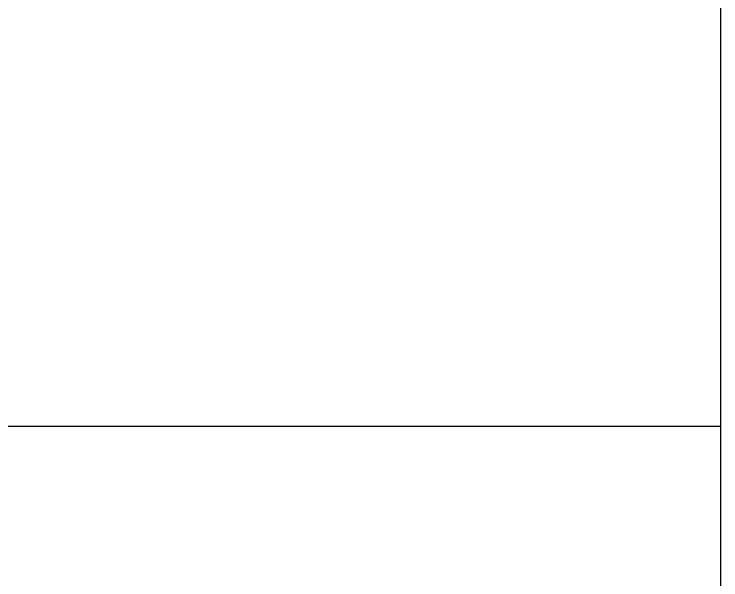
# Model space of a CAD drawing. Header units: inches. Extents: x 0 to 240, y -6 to 240.
# Drawn here: x 163.1 to 240, y 55.3 to 116.9 of the extents above; entities that cross this region are included whole.
import ezdxf

# ---------------------------------------------------------------- set-up
doc = ezdxf.new("R2010")
doc.units = ezdxf.units.IN
doc.header["$MEASUREMENT"] = 0
doc.layers.add('MODEL$bldg-model', color=7, linetype='Continuous', true_color=0xfafafa)

msp = doc.modelspace()

# ---------------------------------------------------------------- linework, layer by layer
at = {"layer": 'MODEL$bldg-model'}
for p, q in [((240, 0, 432), (240, 240, 432)), ((240, 0, 576), (240, 240, 576)), ((240, 0, 288), (240, 240, 288)), ((240, 0, 432), (240, 240, 432)), ((240, 0, 144), (240, 240, 144)), ((240, 0, 288), (240, 240, 288))]:
    msp.add_line(p, q, dxfattribs=at)
for points in [[(240, 0, 504), (240, 240, 504)], [(240, 0, 360), (240, 240, 360)], [(240, 0, 216), (240, 240, 216)], [(240, 72), (240, 240)], [(240, 72, 144), (240, 240, 144)], [(240, 72, 72), (240, 240, 72)], [(0, 72), (240, 72)], [(0, 72, 144), (240, 72, 144)], [(0, 72, 72), (240, 72, 72)], [(240, 72), (240, 72, 144)]]:
    msp.add_open_spline(points, degree=1, dxfattribs=at)

doc.saveas('drawing.dxf')
